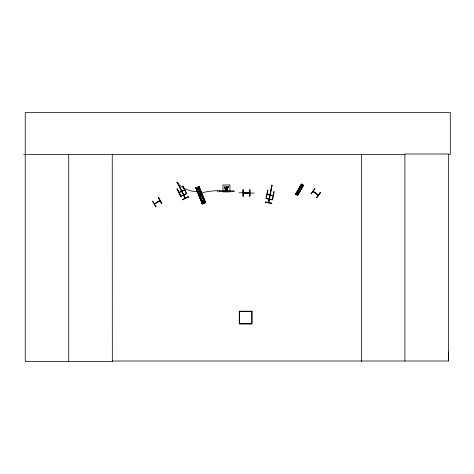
<?xml version="1.0" encoding="UTF-8"?>
<svg xmlns="http://www.w3.org/2000/svg" width="474" height="474" viewBox="0 0 474 474"><rect width="100%" height="100%" fill="white"/><g stroke="black" fill="none" stroke-linecap="round" stroke-linejoin="round"><path stroke-width="0.71" d="M448.084 154.483L450.3 154.483L450.3 112.516L25.229 112.516L25.229 361.484L112.314 361.484L112.255 360.998L448.41 360.998L448.475 351.998M317.728 194.743L318.439 194.974M154.512 203.98L154.471 203.672M155.034 203.672L154.897 203.399L155.188 203.636M159.365 200.887L159.418 201.112M159.975 200.822L154.613 203.927M265.481 202.013L265.416 202.362L271.709 203.583L271.78 203.233L265.481 202.013L266.181 202.202M266.317 198.659L267.946 190.264L267.597 190.192L265.967 198.588L272.615 199.88L274.221 191.484L273.895 191.419L272.266 199.815M266.121 202.191L266.181 202.143M269.617 194.761L270.032 194.476M268.367 202.57L268.592 201.888M271.857 185.103L268.456 202.588L271.88 185.103L272.206 185.168L268.805 202.659M268.894 202.671L268.942 201.954M270.642 194.933L270.381 194.547M270.666 194.962L270.731 194.613M271.01 203.447L271.081 203.097M243.281 192.894L243.992 192.894L243.298 193.149M301.417 184.078L295.586 194.085L297.725 195.312L303.514 185.275L301.369 184.048M295.74 194.174L301.511 184.131M295.823 194.227L301.612 184.19M295.865 194.251L301.654 184.214M295.936 194.293L301.778 184.285M296.078 194.376L301.855 184.333L296.102 194.387M296.22 194.453L301.66 185.056M296.368 194.53L296.937 194.855M297.115 194.962L302.501 185.53M297.317 195.075L302.791 185.695M297.441 195.146L302.862 185.737M297.476 195.169L302.91 185.761M297.595 195.235L303.366 185.192M297.713 195.306L303.473 185.251M311.217 193.902L314.979 188.705L314.724 188.528L310.997 193.748L311.288 193.955M313.178 191.537L313.723 191.532L313.658 191.929M313.13 191.549L318.267 195.217M317.681 194.796L317.983 194.613M316.508 197.676L320.234 192.456L320.525 192.663L316.774 197.865L316.508 197.676L320.306 192.509M249.561 193.143L243.381 193.238L243.411 192.865M249.691 192.853L248.98 192.859L249.691 193.078M227.33 188.516L228.8 186.91L224.433 186.91L225.411 190.115L227.33 189.849L227.33 186.91M226.217 189.345L225.411 190.115L226.382 189.203M227.348 188.285L228.8 186.91L227.33 188.249L225.902 188.249L225.902 186.91M159.388 200.792L159.43 201.189M158.683 197.705L158.375 197.883L161.581 203.435L161.889 203.257L158.66 197.717M154.429 203.737L159.774 200.573M155.697 203.233L158.885 201.391M155.721 206.824L156.029 206.646M181.287 190.578L181.607 190.418M181.418 190.838L181.258 191.318M181.738 190.678L182.217 190.844L182.046 190.56M179.018 192.42L184.451 189.736M179.178 192.74L184.611 190.056M180.594 196.414L186.679 193.433M184.765 197.605L184.996 198.286M185.079 197.445L185.476 198.049M182.401 199.595L183.16 199.59M187.663 197.297L188.219 197.018M188.273 197.066L182.52 199.904L182.366 199.584L188.113 196.746L188.273 197.066L188.101 196.781L187.645 197.344M199.157 186.466L195.726 187.87L202.262 203.968L205.692 202.558L199.086 186.495M196.621 189.41L199.595 188.208M197.066 190.501L200.034 189.298M197.729 192.136L200.698 190.927M198.316 193.588L201.284 192.379M198.979 195.223L201.948 194.014M201.823 202.226L204.798 201.017M201.521 202.896L205.485 201.29M201.569 203.02L205.532 201.414M203.387 202.493L203.856 202.303M313.664 191.846L313.705 191.561M318.161 195.134L313.142 191.472M203.476 202.469L203.986 202.783L203.648 202.996L204.104 202.985M249.561 193.114L243.411 193.185M243.346 192.894L249.602 192.835M242.943 196.218L243.298 196.212L243.215 189.801L242.901 189.801L242.972 196.218M249.709 196.171L250.071 196.171L250.029 189.76L249.674 189.76L249.727 196.171L249.715 189.76M23.7 154.66L25.229 154.654M25.229 154.483L404.903 154.483M226.359 186.999L226.874 186.999M225.902 187.266L227.33 187.266M227.33 188.871L225.902 188.871L225.861 190.115L224.433 186.91L225.902 189.849L227.33 189.849M219.095 190.892L224.439 190.892L224.439 191.259L219.095 191.259M225.369 190.826L227.864 190.826M224.439 190.992L234.233 191.01M224.439 191.17L234.233 191.188M225.369 191.277L227.864 191.277M243.381 193.167L249.697 193.167M297.062 194.251L296.611 194.494M270.091 194.192L270.441 194.263M267.164 194.287L273.113 195.442M267.099 194.636L273.042 195.792M265.997 198.44L272.645 199.708M271.098 203.127L271.75 203.257L271.087 203.399M300.925 185.15L302.779 186.223M300.534 185.832L302.382 186.898M299.947 186.851L301.796 187.917M299.42 187.751L301.274 188.824M298.833 188.771L300.688 189.837M296.315 193.137L298.164 194.21M295.841 193.25L298.264 194.749M313.273 191.289L318.344 194.873M158.452 197.836L161.622 203.417M155.987 206.664L152.812 201.094L152.515 201.266L155.745 206.806M186.424 193.73L182.662 186.051L182.952 185.909L186.744 193.57L180.665 196.55L176.885 188.907L177.205 188.747L180.997 196.414M187.473 197.06L187.633 197.38M185.399 198.085L177.507 182.117L177.187 182.271L185.079 198.245L177.211 182.259M177.181 188.759L180.967 196.426M198.92 186.56L205.461 202.653L198.89 186.572M198.766 186.626L205.295 202.718M198.689 186.655L205.23 202.748M198.849 187.372L201.017 192.74M204.567 201.45L201.563 194.079L204.495 201.48M198.778 187.402L200.958 192.764M198.92 188.125L200.822 192.817M201.367 194.156L204.365 201.533M198.345 186.797L204.881 202.89M198.73 188.202L199.276 189.541M199.821 190.88L200.638 192.894M201.183 194.233L204.176 201.61M198.671 188.225L199.198 189.57M199.761 190.904L200.561 192.924M201.106 194.263L204.661 202.979M204.43 203.073L203.518 203.441M196.757 187.455L197.859 190.133M198.405 191.472L199.21 193.487M199.767 194.826L203.293 203.547M196.698 187.479L197.788 190.163M198.333 191.502L199.151 193.511M199.696 194.855L202.688 202.232M196.538 187.544L203.073 203.636M196.509 187.556L202.499 202.309M196.923 188.948L202.641 203.032M196.319 187.633L202.57 203.062M196.183 187.686L202.73 203.779M196.123 187.71L202.659 203.808M202.522 203.861L195.987 187.769L202.493 203.873M195.803 187.84L202.339 203.939M243.168 189.801L243.209 196.212M448.41 360.998L448.41 153.997L404.903 153.997L404.903 360.998M361.389 154.483L361.389 361.484M254.165 193.078L245.111 193.078M247.588 192.722L238.914 192.794M219.095 190.275L219.095 191.875M217.667 190.275L217.667 191.875M112.249 154.483L112.314 361.484M68.742 154.483L68.742 361.484M199.216 191.532A24.95 19.523 40.9 0 1 176.666 182.567M200.567 193.238A27.753 6.672 0 0 1 217.762 190.613M299.592 188.67C300.178 190.489 301.008 187.39 299.592 188.67M204.051 202.949L203.702 203.121L204.039 202.913M302.993 184.973L297.198 195.01L303.01 184.984M229.937 184.967L222.987 184.967L222.987 191.911L229.937 191.911L229.937 184.967M252.097 311.193L239.275 311.193L239.275 324.02L252.097 324.02L252.097 311.193M251.741 311.548L239.631 311.548L239.631 323.665L251.741 323.665L251.741 311.548M199.69 194.364A0.711 0.711 0 0 0 200.834 193.902A0.711 0.711 0 0 0 199.862 193.143A0.711 0.711 0 0 0 199.69 194.364"/></g></svg>
